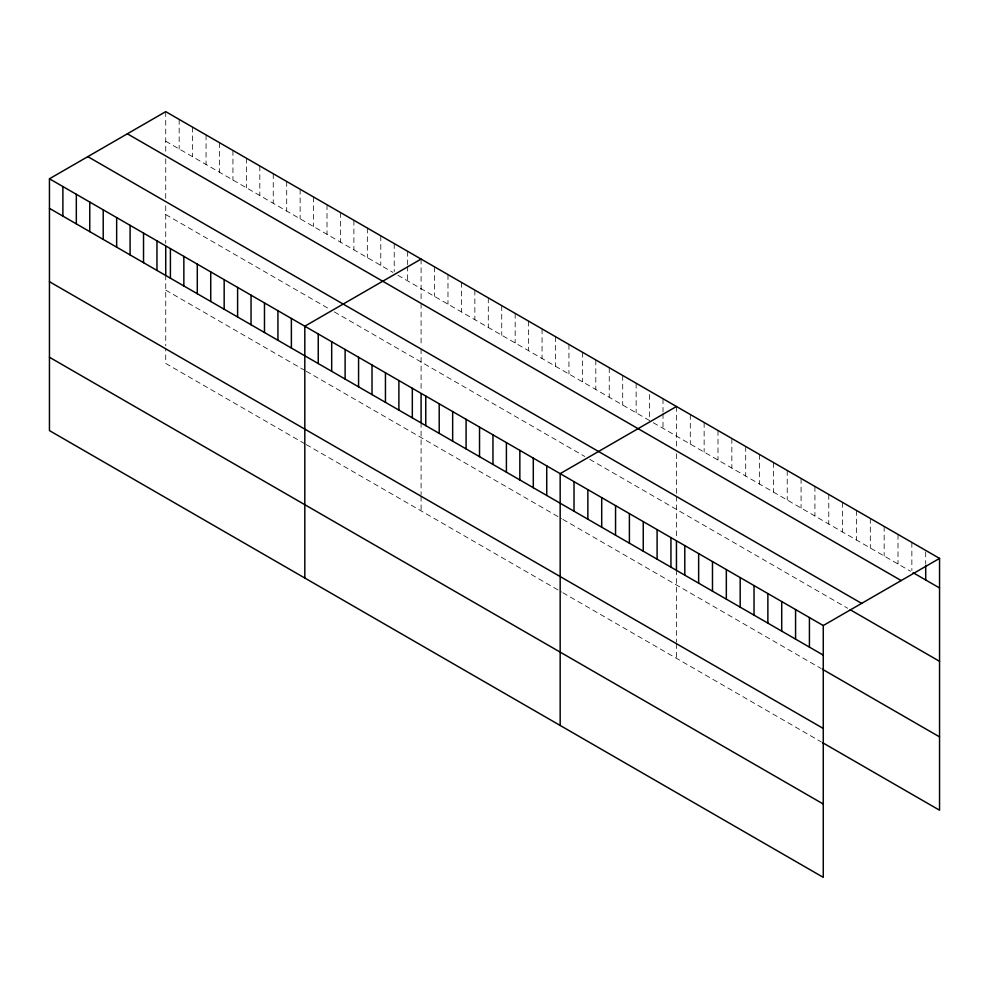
<?xml version="1.0" encoding="UTF-8"?>
<svg xmlns="http://www.w3.org/2000/svg" width="989" height="989" viewBox="0 0 989 989"><rect width="100%" height="100%" fill="white"/><g stroke="black" fill="none" stroke-linecap="round" stroke-linejoin="round"><path stroke-width="0.74" stroke-dasharray="4.95 3.71" d="M165.732 141.217L392.992 272.42M397.875 275.251L649.575 420.56L649.575 390.989M653.235 422.674L910.597 571.259M165.732 214.564L329.461 309.087M334.344 311.906L584.82 456.51M589.704 459.329L847.66 608.26M165.732 290.123L305.02 370.541M306.244 371.246L561.604 518.669M562.828 519.373L821.216 668.564M305.02 443.876L165.732 363.458L165.732 348.796M306.244 444.58L561.604 592.015M562.828 592.72L821.216 741.898M925.704 551.887L925.704 563.718M911.858 542.417L911.858 570.505M898.012 534.419L898.012 563.99M884.166 526.432L884.166 556.003M870.32 518.434L870.32 548.005M856.462 510.435L856.462 540.006M842.616 502.437L842.616 532.02M828.77 494.451L828.77 524.022M814.924 486.452L814.924 516.023M801.078 478.453L801.078 508.037M787.232 470.467L787.232 500.038M773.386 462.469L773.386 492.04M759.54 454.47L759.54 484.054M745.694 446.484L745.694 476.055M731.848 438.486L731.848 468.057M717.989 430.487L717.989 460.058M704.143 422.501L704.143 452.072M690.297 414.502L690.297 444.073M676.451 406.504L676.451 449.278M676.451 453.679L676.451 494.747M676.451 496.218L676.451 538.127M676.451 569.862L676.451 642.182M676.451 643.654L676.451 658.315M663.013 398.752L663.013 412.054M663.013 413.538L663.013 428.324M636.137 383.225L636.137 412.796M622.699 375.474L622.699 405.045M609.249 367.71L609.249 397.281M595.811 359.947L595.811 389.518M582.373 352.195L582.373 381.766M568.935 344.432L568.935 374.003M555.497 336.668L555.497 366.239M542.059 328.917L542.059 358.488M528.608 321.153L528.608 350.724M515.17 313.389L515.17 342.96M501.732 305.638L501.732 335.209M488.294 297.874L488.294 327.446M474.856 290.111L474.856 319.682M461.418 282.36L461.418 311.931M447.98 274.596L447.98 304.167M434.53 266.832L434.53 296.403M421.091 259.081L421.091 300.384M421.091 303.314L421.091 345.853M421.091 348.783L421.091 390.704M421.091 422.439L421.091 494.76M421.091 496.218L421.091 510.893M407.653 251.317L407.653 264.619M407.653 266.103L407.653 280.888M394.215 243.554L394.215 271.654M380.777 235.802L380.777 265.373M367.339 228.039L367.339 257.61M353.889 220.275L353.889 249.858M340.451 212.524L340.451 242.095M327.013 204.76L327.013 234.331M313.575 196.996L313.575 226.58M300.137 189.245L300.137 218.816M286.699 181.482L286.699 211.053M273.248 173.718L273.248 203.301M259.81 165.967L259.81 195.538M246.372 158.203L246.372 187.774M232.934 150.439L232.934 180.023M219.496 142.688L219.496 172.259M206.058 134.924L206.058 164.495M192.62 127.161L192.62 156.744M179.17 119.409L179.17 148.98M165.732 111.646L165.732 152.949M165.732 158.821L165.732 198.418M165.732 205.761L165.732 243.269M165.732 275.004L165.732 345.853"/><path stroke-width="1.48" d="M49.45 178.786L823.268 625.543L823.268 877.354L49.45 430.598L49.45 178.786L165.732 111.646L939.55 558.402L939.55 810.214L822.477 742.628M421.091 259.081L304.81 326.209L304.81 578.021M676.451 406.504L560.17 473.644L560.17 725.456M823.268 625.543L939.55 558.402M913.119 572.718L939.55 587.973M127.358 133.799L901.177 580.555M87.823 156.633L861.642 603.389M850.169 609.719L939.55 661.32M49.45 208.358L823.268 655.114M822.477 669.281L939.55 736.879M49.45 281.692L823.268 728.448M49.45 357.252L823.268 804.02M925.704 565.201L925.704 579.987M809.422 617.544L809.422 647.115M795.576 609.558L795.576 639.129M781.718 601.559L781.718 631.13M767.872 593.561L767.872 623.132M754.026 585.575L754.026 615.146M740.18 577.576L740.18 607.147M726.334 569.577L726.334 599.149M712.488 561.579L712.488 591.162M698.642 553.593L698.642 583.164M684.796 545.594L684.796 575.165M676.451 541.156L676.451 569.862M670.95 537.596L670.95 567.179M657.104 529.61L657.104 559.181M643.246 521.611L643.246 551.182M629.4 513.612L629.4 543.184M615.554 505.626L615.554 535.197M601.708 497.628L601.708 527.199M587.862 489.629L587.862 519.2M574.016 481.643L574.016 511.214M546.732 465.881L546.732 495.452M533.294 458.13L533.294 487.701M519.843 450.366L519.843 479.937M506.405 442.602L506.405 472.173M492.967 434.851L492.967 464.422M479.529 427.087L479.529 456.658M466.091 419.324L466.091 448.895M452.653 411.572L452.653 441.143M439.203 403.809L439.203 433.38M425.764 396.045L425.764 425.616M421.091 393.721L421.091 422.439M412.326 388.294L412.326 417.865M398.888 380.53L398.888 410.101M385.45 372.766L385.45 402.338M372.012 365.015L372.012 394.586M358.574 357.252L358.574 386.823M345.124 349.488L345.124 379.059M331.686 341.737L331.686 371.308M318.248 333.973L318.248 363.544M291.372 318.458L291.372 348.029M277.934 310.694L277.934 340.265M264.483 302.931L264.483 332.502M251.045 295.179L251.045 324.751M237.607 287.416L237.607 316.987M224.169 279.652L224.169 309.236M210.731 271.901L210.731 301.472M197.293 264.137L197.293 293.708M183.855 256.374L183.855 285.957M170.405 248.622L170.405 278.193M165.732 246.298L165.732 275.004M156.967 240.859L156.967 270.43M143.529 233.095L143.529 262.678M130.091 225.344L130.091 254.915M116.653 217.58L116.653 247.151M103.215 209.816L103.215 239.4M89.764 202.065L89.764 231.636M76.326 194.301L76.326 223.873M62.888 186.538L62.888 216.121"/></g></svg>
